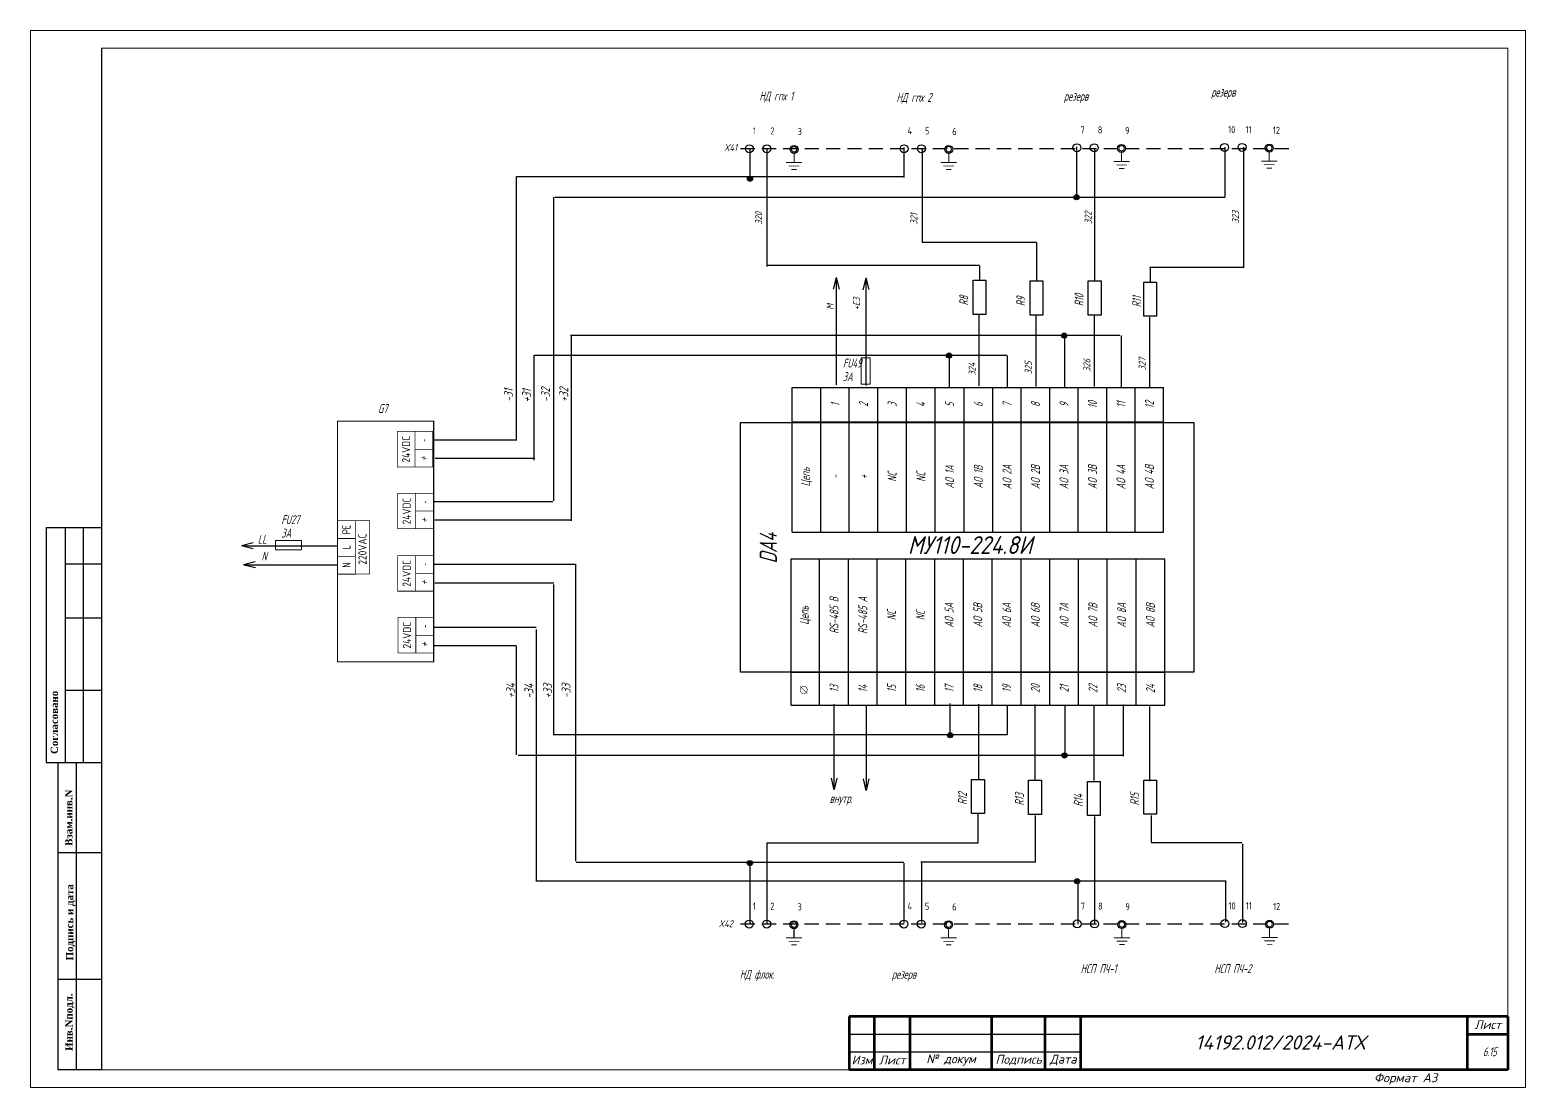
# Model space of a CAD drawing. Header units: millimetres. Extents: x 1510 to 10524, y 7125 to 13164.
# Drawn here: x 9192.5 to 9612.8, y 9092.4 to 9389.7 of the extents above; entities that cross this region are included whole.
import ezdxf
from ezdxf.enums import TextEntityAlignment as Align

# ---------------------------------------------------------------- set-up
doc = ezdxf.new("R2010")
doc.units = ezdxf.units.MM
doc.header["$LTSCALE"] = 4
doc.set_wipeout_variables(frame=1)
doc.linetypes.add('DASHED', pattern=[0.75, 0.5, -0.25])
doc.linetypes.add('SolidLine', pattern=[0])
for name, color, linetype, lineweight in [('_АК_ОФОРМЛ', 7, 'Continuous', 20), ('SHTAMP', 7, 'SolidLine', 25), ('Основеая', 5, 'Continuous', 60), ('СХЕМА', 7, 'Continuous', 25)]:
    doc.layers.add(name, color=color, linetype=linetype, lineweight=lineweight)
for name, color, linetype in [("Contact's", 104, 'Continuous'), ('LOC', 8, 'Continuous'), ('RED_2.5mm^2', 1, 'Continuous'), ('SYMS', 7, 'Continuous'), ('Вспомогательная', 1, 'Continuous'), ('Текст', 2, 'Continuous')]:
    doc.layers.add(name, color=color, linetype=linetype)
doc.styles.add('ISOCPEUR', font='isocpeui.ttf')
doc.styles.add('ISOCPEUR25.10.00', font='isocpeur.ttf', dxfattribs={"height": 2.5})
doc.styles.add('SC', font='wromrusc.shx', dxfattribs={"width": 0.8, "height": 2.5})
doc.styles.add('Simplex00.10.00', font='simplex.shx')
doc.styles.add('Simplex25.085.00', font='simplex.shx', dxfattribs={"width": 0.85, "oblique": 15, "height": 2.5})
doc.styles.add('Simplex25.085.15', font='', dxfattribs={"width": 0.85, "oblique": 15, "height": 2.5})
doc.styles.add('STYLE1', font='timesbd.ttf')
doc.styles.add('WD', font='romans.shx')
doc.styles.add('ГОСТ', font='isocpeur.ttf', dxfattribs={"oblique": 15})
doc.styles.add('Стиль мой-1', font='', dxfattribs={"width": 0.85, "oblique": 15, "height": 2.5})
doc.styles.get('Simplex25.085.15').set_extended_font_data('GOST type A')
doc.styles.get('Стиль мой-1').set_extended_font_data('GOST type A')
doc.linetypes.add('Modbus_LINE', pattern='A,7.5,-4,["Modbus",Standard,S=2.5,R=0,X=-1.5,Y=-1.25],-15', length=26.5)

# ---------------------------------------------------------------- blocks, each defined once
blk = doc.blocks.new('Формат А3')
at = {"color": 0, "linetype": 'Continuous', "const_width": 0.3}
for points in [[(-420, 297), (0, 297), (0, 0), (-420, 0)], [(-400, 5), (-400, 292), (-5, 292), (-5, 5)]]:
    blk.add_lwpolyline(points, close=True, dxfattribs=at)
at = {"color": 0, "linetype": 'Continuous', "style": 'Simplex00.10.00', "oblique": 15}
blk.add_text('Формат А3', height=2.5, dxfattribs=at).set_placement((-33.67, 2.75), align=Align.MIDDLE_CENTER)
blk = doc.blocks.new('WDDOT')
for radius in [0.72, 0.449, 0.223]:
    blk.add_circle((0, 0), radius)
blk = doc.blocks.new('VT0W02')
blk.add_circle((0, 0), 0.0699)
at = {"style": 'WD'}
for tag, p, width in [('INST', (0.062, 0.42), 0.7), ('LOC', (0.062, 0.25), 0.7), ('DESC1', (0.053, -0.385), 0.8)]:
    blk.add_attdef(tag, p, '', height=0.125, dxfattribs=dict(at, width=width))
at = {"style": 'WD', "flags": 1}
for tag, p, height in [('X4TERM01', (-0.07, 0), 0.0125), ('X4TERMDESC01', (-0.055, -0.023), 0.025), ('X2TERMDESC01', (-0.006, 0.029), 0.025), ('STRIPSEQ', (0, 0), 0.00125), ('X2TERM01', (0, 0.07), 0.0125), ('X1TERMDESC01', (0.039, -0.003), 0.025), ('X1TERM01', (0.07, 0), 0.0125), ('LINKTERM', (0, -0.002), 0.00125), ('X8TERM01', (0, -0.07), 0.0125), ('X8TERMDESC01', (0, -0.054), 0.025)]:
    blk.add_attdef(tag, p, '', height=height, dxfattribs=at)
at = {"linetype": 'Continuous', "style": 'WD'}
for tag, p, height, width, flags in [('WIRENO', (0.062, 0.094), 0.125, 0.8, 8), ('TAGSTRIP', (0.053, -0.229), 0.125, 0.9, 8), ('DESC2', (0.053, -0.541), 0.125, 0.8, 8), ('CAT', (0.213, -0.406), 0.109, 0.8, 1), ('DESC3', (0.053, -0.698), 0.125, 0.8, 8)]:
    blk.add_attdef(tag, p, '', height=height, dxfattribs=dict(at, width=width, flags=flags))
at = {"linetype": 'Continuous', "style": 'WD', "width": 0.8, "flags": 1}
blk.add_attdef('MFG', text='', height=0.109, dxfattribs=at).set_placement((0.088, -0.406), align=Align.RIGHT)
at = {"style": 'WD', "width": 0.7, "flags": 1}
blk.add_attdef('ASSYCODE', (0.062, -0.281), '', height=0.01, dxfattribs=at)
blk = doc.blocks.new('PE - заземление')
at = {"color": 0, "linetype": 'Continuous', "lineweight": -2, "const_width": 0.3}
blk.add_lwpolyline([(-0.75, -0.75, -1), (0.75, -0.75, -1)], format="xyb", close=True, dxfattribs=at)
at = {"color": 0, "linetype": 'Continuous', "lineweight": -2}
for points, const_width in [([(0, -4.5), (0, -1.5)], 0.3), ([(-2.25, -4.5), (2.25, -4.5)], 0.25), ([(-1.5, -5.46), (1.5, -5.46)], 0.25), ([(-0.75, -6.42), (0.75, -6.42)], 0.25)]:
    blk.add_lwpolyline(points, dxfattribs=dict(at, const_width=const_width))
at = {"color": 0, "linetype": 'Continuous', "lineweight": 9, "style": 'ISOCPEUR25.10.00', "oblique": 10, "width": 0.85, "flags": 9}
blk.add_attdef('ТИП', (0, 0), '', height=2.5, dxfattribs=at)
blk = doc.blocks.new('*T210')
at = {"color": 0, "linetype": 'ByBlock', "lineweight": -2, "ltscale": 0.2, "transparency": 16777216}
for p, q in [((0, 0), (0, 41.14)), ((0, 41.14), (104.95, 41.14)), ((8, 0), (8, 41.14)), ((16.08, 0), (16.08, 41.14)), ((24.16, 0), (24.16, 41.14)), ((32.24, 0), (32.24, 41.14)), ((40.32, 0), (40.32, 41.14)), ((48.4, 0), (48.4, 41.14)), ((56.48, 0), (56.48, 41.14)), ((64.56, 0), (64.56, 41.14)), ((72.64, 0), (72.64, 41.14)), ((80.72, 0), (80.72, 41.14)), ((88.8, 0), (88.8, 41.14)), ((96.87, 0), (96.87, 41.14)), ((104.95, 0), (104.95, 41.14)), ((0, 9.29), (40.32, 9.29))]:
    blk.add_line(p, q, dxfattribs=at)
at = {"color": 0, "lineweight": -2, "ltscale": 0.2, "transparency": 16777216}
for p, q in [((40.32, 9.29), (104.95, 9.29)), ((0, 0), (104.95, 0))]:
    blk.add_line(p, q, dxfattribs=at)
at = {"color": 0, "linetype": 'Continuous', "lineweight": -2, "ltscale": 0.2, "transparency": 16777216, "char_height": 2.5, "attachment_point": 5, "rotation": 90, "style": 'Simplex25.085.15'}
for s, insert, width in [('RS-485 B', (12.04, 25.21), 28.8496), ('RS-485 A', (20.12, 25.21), 28.8496), ('Цепь', (4, 25.21), 28.8496), ('NC', (28.2, 25.21), 28.8496), ('NC', (36.28, 25.21), 28.8496), ('AO 5A', (44.36, 25.21), 28.8496), ('AO 5B', (52.44, 25.21), 28.8496), ('AO 6A', (60.52, 25.21), 28.8496), ('AO 6B', (68.6, 25.21), 28.8496), ('AO 7A', (76.68, 25.21), 28.8496), ('AO 7B', (84.76, 25.21), 28.8496), ('AO 8A', (92.83, 25.21), 28.8496), ('AO 8B', (100.91, 25.21), 28.8496), ('13', (12.04, 4.64), 6.286), ('14', (20.12, 4.64), 6.286), ('15', (28.2, 4.64), 6.286), ('16', (36.28, 4.64), 6.286), ('17', (44.36, 4.64), 6.286), ('18', (52.44, 4.64), 6.286), ('19', (60.52, 4.64), 6.286), ('20', (68.6, 4.64), 6.286), ('21', (76.68, 4.64), 6.286), ('22', (84.76, 4.64), 6.286), ('23', (92.83, 4.64), 6.286), ('24', (100.91, 4.64), 6.286)]:
    blk.add_mtext(s, dxfattribs=dict(at, insert=insert, width=width))
blk = doc.blocks.new('Клеммное соединение')
at = {"linetype": 'Continuous'}
blk.add_wipeout([(0, -1), (-0.44, -0.9), (-0.6, -0.8), (-0.71, -0.7), (-0.8, -0.6), (-0.87, -0.5), (-0.92, -0.4), (-0.95, -0.3), (-0.98, -0.2), (-0.99, -0.1), (-0.99, 0), (-0.99, 0.1), (-0.98, 0.2), (-0.95, 0.3), (-0.92, 0.4), (-0.87, 0.5), (-0.8, 0.6), (-0.71, 0.7), (-0.6, 0.8), (-0.44, 0.9), (0, 1), (0.44, 0.9), (0.6, 0.8), (0.71, 0.7), (0.8, 0.6), (0.87, 0.5), (0.92, 0.4), (0.95, 0.3), (0.98, 0.2), (0.99, 0.1), (1, 0), (0.99, -0.1), (0.98, -0.2), (0.95, -0.3), (0.92, -0.4), (0.87, -0.5), (0.8, -0.6), (0.71, -0.7), (0.6, -0.8), (0.44, -0.9)], dxfattribs=at)
at = {"color": 0, "linetype": 'Continuous', "lineweight": -2, "const_width": 0.15}
blk.add_lwpolyline([(-1.06, -1.06), (1.06, 1.06)], dxfattribs=at)
blk.add_lwpolyline([(-1, 0, 1), (1, 0, 1)], format="xyb", close=True, dxfattribs=at)
blk = doc.blocks.new('*T211')
at = {"color": 0, "linetype": 'ByBlock', "lineweight": -2, "ltscale": 0.2, "transparency": 16777216}
for p, q in [((0, 0), (0, 40.67)), ((0, 40.67), (104.32, 40.67)), ((8, 0), (8, 40.67)), ((16, 0), (16, 40.67)), ((24, 0), (24, 40.67)), ((32.08, 0), (32.08, 40.67)), ((40.16, 0), (40.16, 40.67)), ((48.24, 0), (48.24, 40.67)), ((56.32, 0), (56.32, 40.67)), ((64.32, 0), (64.32, 40.67)), ((72.32, 0), (72.32, 40.67)), ((80.32, 0), (80.32, 40.67)), ((88.32, 0), (88.32, 40.67)), ((96.32, 0), (96.32, 40.67)), ((104.32, 0), (104.32, 40.67)), ((0, 31), (104.32, 31))]:
    blk.add_line(p, q, dxfattribs=at)
at = {"color": 0, "lineweight": -2, "ltscale": 0.2, "transparency": 16777216}
blk.add_line((0, 0), (104.32, 0), dxfattribs=at)
at = {"color": 0, "linetype": 'Continuous', "lineweight": -2, "ltscale": 0.2, "transparency": 16777216, "char_height": 2.5, "attachment_point": 5, "rotation": 90, "style": 'Simplex25.085.15'}
for s, insert, width in [('1', (12, 35.83), 6.6745), ('2', (20, 35.83), 6.6745), ('3', (28.04, 35.83), 6.6745), ('4', (36.12, 35.83), 6.6745), ('5', (44.2, 35.83), 6.6745), ('6', (52.28, 35.83), 6.6745), ('7', (60.32, 35.83), 6.6745), ('8', (68.32, 35.83), 6.6745), ('9', (76.32, 35.83), 6.6745), ('10', (84.32, 35.83), 6.6745), ('11', (92.32, 35.83), 6.6745), ('12', (100.32, 35.83), 6.6745), ('Цепь', (4, 15.5), 27.9958), ('NC', (28.04, 15.5), 27.9958), ('NC', (36.12, 15.5), 27.9958), ('AO 1A', (44.2, 15.5), 27.9958), ('AO 1B', (52.28, 15.5), 27.9958), ('AO 2A', (60.32, 15.5), 27.9958), ('AO 2B', (68.32, 15.5), 27.9958), ('AO 3A', (76.32, 15.5), 27.9958), ('AO 3B', (84.32, 15.5), 27.9958), ('AO 4A', (92.32, 15.5), 27.9958), ('AO 4B', (100.32, 15.5), 27.9958), ('-', (12, 15.5), 27.9958), ('+', (20, 15.5), 27.9958)]:
    blk.add_mtext(s, dxfattribs=dict(at, insert=insert, width=width))
blk = doc.blocks.new('PS4x145')
at = {"color": 0, "linetype": 'Continuous', "lineweight": -2}
for points, const_width in [([(-2.5, 0), (65.12, 0), (65.12, -27), (-2.5, -27)], 0.3), ([(22.15, 0), (27.15, 0), (27.15, -5), (22.15, -5)], 0.2), ([(27.15, 0), (32.15, 0), (32.15, -5), (27.15, -5)], 0.2), ([(32.2, 0), (37.2, 0), (37.2, -5), (32.2, -5)], 0.2), ([(22.2, -5), (37.2, -5), (37.2, -9), (22.2, -9)], 0.2), ([(52.25, -16.76), (62.25, -16.76), (62.25, -21.76), (52.25, -21.76)], 0.2), ([(0, -17), (10, -17), (10, -22), (0, -22)], 0.2), ([(17.38, -16.92), (27.38, -16.92), (27.38, -21.92), (17.38, -21.92)], 0.2), ([(34.9, -16.92), (44.9, -16.92), (44.9, -21.92), (34.9, -21.92)], 0.2), ([(0, -22), (5, -22), (5, -27), (0, -27)], 0.2), ([(5, -22), (10, -22), (10, -27), (5, -27)], 0.2), ([(17.38, -21.92), (22.38, -21.92), (22.38, -26.92), (17.38, -26.92)], 0.2), ([(22.38, -21.92), (27.38, -21.92), (27.38, -26.92), (22.38, -26.92)], 0.2), ([(34.9, -21.92), (39.9, -21.92), (39.9, -26.92), (34.9, -26.92)], 0.2), ([(39.9, -21.92), (44.9, -21.92), (44.9, -26.92), (39.9, -26.92)], 0.2), ([(52.25, -21.76), (57.25, -21.76), (57.25, -26.76), (52.25, -26.76)], 0.2), ([(57.25, -21.76), (62.25, -21.76), (62.25, -26.76), (57.25, -26.76)], 0.2)]:
    blk.add_lwpolyline(points, close=True, dxfattribs=dict(at, const_width=const_width))
at = {"color": 0, "linetype": 'Continuous', "lineweight": 9, "style": 'SC', "oblique": 15, "width": 0.85}
for s, p in [('+', (2.3, -24.5)), ('-', (7.3, -24.5)), ('+', (19.68, -24.42)), ('-', (24.68, -24.42)), ('+', (37.2, -24.42)), ('-', (42.2, -24.42)), ('+', (54.55, -24.26)), ('-', (59.55, -24.26))]:
    blk.add_text(s, height=2, dxfattribs=at).set_placement(p, align=Align.MIDDLE)
at = {"color": 0, "linetype": 'Continuous', "lineweight": -2, "style": 'Simplex25.085.00', "oblique": 10, "width": 0.8, "flags": 4}
blk.add_attdef('ЭЛЕМЕНТ', text='', height=2.5, dxfattribs=at).set_placement((39.01, -2.5), align=Align.MIDDLE_LEFT)
at = {"color": 0, "linetype": 'Continuous', "lineweight": 9, "style": 'ISOCPEUR25.10.00', "oblique": 10, "width": 0.85, "flags": 5}
blk.add_attdef('ТИП', text='', height=2.5, dxfattribs=at).set_placement((44.2, -2.5), align=Align.MIDDLE_LEFT)
at = {"color": 0, "linetype": 'Continuous', "lineweight": 9, "style": 'Simplex25.085.00', "width": 0.8}
for tag, flags, p in [('#(IN/VAC)', 8, (29.2, -7)), ('#(OUT/VDC)', 4, (5, -19.5)), ('#(OUT/VDC)', 4, (22.38, -19.42)), ('#(OUT/VDC)', 4, (39.9, -19.42)), ('#(OUT/VDC)', 4, (57.25, -19.26))]:
    blk.add_attdef(tag, text='', height=2.3, dxfattribs=dict(at, flags=flags)).set_placement(p, align=Align.MIDDLE)
at = {"color": 0, "linetype": 'Continuous', "lineweight": -2, "style": 'Simplex25.085.00', "width": 0.8, "flags": 4}
for p in [(5, -13.5), (22.38, -13.42), (39.9, -13.42), (57.25, -13.26)]:
    blk.add_attdef('#(A/VA)', text='', height=2.5, dxfattribs=at).set_placement(p, align=Align.MIDDLE)
at = {"layer": "Contact's", "linetype": 'Continuous', "lineweight": 9, "style": 'Simplex00.10.00', "width": 0.7, "flags": 8}
for tag, p in [('#(7/L)', (24.7, -2.5)), ('#(9/N)', (29.7, -2.5)), ('#(5/PE)', (34.7, -2.5))]:
    blk.add_attdef(tag, text='', height=2.3, dxfattribs=at).set_placement(p, align=Align.MIDDLE)

msp = doc.modelspace()

# ---------------------------------------------------------------- linework, layer by layer
at = {"linetype": 'DASHED', "ltscale": 2}
for p, q in [((9392.16, 9356.3), (9546.28, 9356.3)), ((9392.12, 9138.47), (9546.16, 9138.47))]:
    msp.add_line(p, q, dxfattribs=at)
at = {"color": 1, "ltscale": 0.2}
for p, q in [((9491.62, 9356.35), (9491.62, 9319.12)), ((9438.11, 9348.35), (9329.27, 9348.35)), ((9528.3, 9342.62), (9339.96, 9342.62)), ((9475.29, 9329.93), (9443.14, 9329.93)), ((9475.24, 9329.95), (9475.24, 9319.12)), ((9459.3, 9323.5), (9399.51, 9323.5)), ((9459.23, 9323.34), (9459.23, 9319.33)), ((9533.38, 9322.92), (9507.02, 9322.92)), ((9507.19, 9322.68), (9507.19, 9318.82)), ((9498.73, 9303.76), (9344.34, 9303.76)), ((9483.13, 9303.67), (9483.13, 9289.24)), ((9499.09, 9303.8), (9499.09, 9289.17)), ((9467.05, 9298.19), (9334.21, 9298.19)), ((9329.23, 9274.44), (9306.17, 9274.44)), ((9334.32, 9269.23), (9306.4, 9269.23)), ((9339.42, 9257.08), (9306.01, 9257.08)), ((9344.51, 9251.88), (9306.24, 9251.88)), ((9346, 9239.47), (9306.03, 9239.47)), ((9339.67, 9234.26), (9306.26, 9234.26)), ((9334.72, 9221.79), (9305.93, 9221.79)), ((9329.11, 9216.59), (9306.16, 9216.59)), ((9467.06, 9191.62), (9339.47, 9191.62)), ((9499.56, 9185.79), (9329.64, 9185.79)), ((9458.85, 9161.2), (9399.56, 9161.2)), ((9532.95, 9161.3), (9507.54, 9161.3)), ((9438.05, 9155.74), (9345.92, 9155.74)), ((9475.09, 9155.79), (9442.79, 9155.79)), ((9528.37, 9150.45), (9334.68, 9150.45))]:
    msp.add_line(p, q, dxfattribs=at)
at = {"lineweight": 30}
for p, q in [((9197.09, 9249.83), (9212.56, 9249.83)), ((9197.09, 9249.83), (9197.09, 9183.82)), ((9202.41, 9249.83), (9202.41, 9183.82)), ((9207.49, 9249.83), (9207.49, 9183.82)), ((9202.41, 9239.67), (9212.56, 9239.67)), ((9202.41, 9224.44), (9212.56, 9224.44)), ((9202.41, 9204.13), (9212.56, 9204.13)), ((9197.09, 9183.82), (9212.56, 9183.82)), ((9200.48, 9097.51), (9200.48, 9183.82)), ((9205.56, 9097.51), (9205.56, 9183.82)), ((9212.67, 9158.44), (9200.48, 9158.44)), ((9212.67, 9122.9), (9200.48, 9122.9))]:
    msp.add_line(p, q, dxfattribs=at)
at = {"linetype": 'Continuous', "ltscale": 0.6}
for points in [[(9457.45, 9319.33), (9461.02, 9319.33), (9461.02, 9309.75), (9457.45, 9309.75)], [(9473.46, 9319.12), (9477.02, 9319.12), (9477.02, 9309.54), (9473.46, 9309.54)], [(9489.84, 9319.13), (9493.41, 9319.13), (9493.41, 9309.54), (9489.84, 9309.54)], [(9505.41, 9318.83), (9508.98, 9318.83), (9508.98, 9309.24), (9505.41, 9309.24)], [(9457.07, 9179.06), (9460.64, 9179.06), (9460.64, 9169.48), (9457.07, 9169.48)], [(9473.08, 9178.85), (9476.65, 9178.85), (9476.65, 9169.27), (9473.08, 9169.27)], [(9489.6, 9178.52), (9493.17, 9178.52), (9493.17, 9168.94), (9489.6, 9168.94)], [(9505.45, 9178.86), (9509.02, 9178.86), (9509.02, 9169.28), (9505.45, 9169.28)]]:
    msp.add_lwpolyline(points, close=True, dxfattribs=at)
at = {"ltscale": 0.2}
msp.add_lwpolyline([(9392.11, 9279.32), (9519.44, 9279.32), (9519.44, 9209.19), (9392.11, 9209.19)], close=True, dxfattribs=at)
at = {"linetype": 'Continuous', "lineweight": -2}
msp.add_lwpolyline([(9212.67, 9200.84), (9212.67, 9161.84)], dxfattribs=at)
at = {"lineweight": 30}
msp.add_lwpolyline([(9212.67, 9097.51), (9200.48, 9097.51)], dxfattribs=at)
at = {"layer": 'RED_2.5mm^2', "linetype": 'Continuous', "ltscale": 0.2}
for p, q in [((9394.82, 9347.73), (9394.82, 9356.12)), ((9399.56, 9356.16), (9399.56, 9323.23)), ((9438.09, 9348.18), (9438.09, 9356.58)), ((9443.19, 9356.07), (9443.19, 9329.99)), ((9486.63, 9342.84), (9486.63, 9356.86)), ((9528.33, 9342.84), (9528.33, 9356.72)), ((9533.51, 9322.8), (9533.51, 9356.69)), ((9329.17, 9274.3), (9329.17, 9348.45)), ((9339.66, 9257.37), (9339.66, 9342.69)), ((9419.05, 9319.25), (9419.05, 9289.9)), ((9427.37, 9319.57), (9427.37, 9289.75)), ((9459.19, 9289.66), (9459.19, 9309.51)), ((9475.2, 9289.45), (9475.2, 9309.3)), ((9491.58, 9289.45), (9491.58, 9309.3)), ((9507.15, 9289.15), (9507.15, 9309)), ((9344.63, 9251.73), (9344.63, 9303.78)), ((9334.15, 9268.79), (9334.15, 9298.28)), ((9450.77, 9298.13), (9450.77, 9289.18)), ((9467.01, 9298.13), (9467.01, 9289.37)), ((9252.62, 9244.73), (9278.85, 9244.73)), ((9252.71, 9239.42), (9279.05, 9239.42)), ((9345.91, 9156.09), (9345.91, 9239.44)), ((9339.66, 9191.6), (9339.66, 9233.86)), ((9334.79, 9150.58), (9334.79, 9221.17)), ((9329.17, 9185.99), (9329.17, 9216.66)), ((9451.01, 9191.61), (9451.01, 9200.38)), ((9459.11, 9179.16), (9459.11, 9200.2)), ((9467.02, 9200.01), (9467.02, 9191.61)), ((9474.95, 9179.09), (9474.95, 9200.13)), ((9483.2, 9199.8), (9483.2, 9185.68)), ((9491.49, 9178.74), (9491.49, 9199.73)), ((9499.74, 9185.63), (9499.74, 9200.09)), ((9507.11, 9178.6), (9507.11, 9199.58)), ((9458.87, 9161.19), (9458.87, 9169.51)), ((9475.02, 9155.77), (9475.02, 9168.95)), ((9491.6, 9168.65), (9491.6, 9138.59)), ((9507.45, 9168.96), (9507.45, 9161.43)), ((9399.5, 9161.24), (9399.5, 9138.32)), ((9533.16, 9161.02), (9533.16, 9138.85)), ((9394.78, 9155.65), (9394.78, 9138.29)), ((9438.06, 9155.6), (9438.06, 9138.75)), ((9442.94, 9155.69), (9442.94, 9138.84)), ((9486.89, 9150.43), (9486.89, 9138.37)), ((9528.47, 9138.95), (9528.47, 9150.71))]:
    msp.add_line(p, q, dxfattribs=at)
at = {"layer": 'RED_2.5mm^2', "color": 6, "linetype": 'Modbus_LINE', "ltscale": 40}
for p, q in [((9418.48, 9176.96), (9418.48, 9200.27)), ((9427.54, 9176.77), (9427.54, 9199.8))]:
    msp.add_line(p, q, dxfattribs=at)
at = {"layer": 'SYMS', "linetype": 'Continuous', "ltscale": 0.2}
for p, q in [((9419.01, 9320.08), (9418.21, 9316.82)), ((9419.04, 9320.12), (9419.85, 9316.85)), ((9427.32, 9319.94), (9426.52, 9316.67)), ((9427.36, 9319.97), (9428.17, 9316.7)), ((9251.92, 9244.8), (9255.19, 9245.62)), ((9251.96, 9244.77), (9255.23, 9243.97)), ((9252.55, 9239.46), (9255.82, 9240.27)), ((9252.59, 9239.42), (9255.85, 9238.63))]:
    msp.add_line(p, q, dxfattribs=at)
at = {"layer": 'SYMS', "color": 6, "linetype": 'Continuous', "ltscale": 0.2}
for p, q in [((9418.46, 9176.17), (9417.65, 9179.45)), ((9418.5, 9176.21), (9419.3, 9179.48)), ((9427.48, 9175.94), (9426.67, 9179.22)), ((9427.51, 9175.98), (9428.31, 9179.25))]:
    msp.add_line(p, q, dxfattribs=at)
at = {"layer": 'Вспомогательная', "color": 7}
for p, q in [((9422.67, 9107.51), (9487.67, 9107.51)), ((9422.67, 9102.51), (9487.67, 9102.51)), ((9422.67, 9097.51), (9487.67, 9097.51))]:
    msp.add_line(p, q, dxfattribs=at)
at = {"layer": 'Основеая', "color": 7}
for p, q in [((9422.67, 9112.51), (9422.67, 9097.51)), ((9607.67, 9112.51), (9422.67, 9112.51)), ((9429.67, 9112.51), (9429.67, 9097.51)), ((9439.67, 9112.51), (9439.67, 9097.51)), ((9462.67, 9112.51), (9462.67, 9097.51)), ((9477.67, 9112.51), (9477.67, 9097.51)), ((9487.67, 9112.51), (9487.67, 9097.51)), ((9596.23, 9112.51), (9596.23, 9097.51)), ((9607.67, 9112.51), (9607.67, 9097.51)), ((9596.23, 9107.51), (9607.67, 9107.51)), ((9607.67, 9097.51), (9422.67, 9097.51))]:
    msp.add_line(p, q, dxfattribs=at)
at = {"layer": 'СХЕМА', "color": 7, "linetype": 'Continuous', "lineweight": 20, "ltscale": 30}
for points in [[(9425.99, 9297.49), (9428.56, 9297.49), (9428.56, 9290.17), (9425.99, 9290.17)], [(9268.81, 9246.2), (9268.81, 9243.62), (9261.49, 9243.62), (9261.49, 9246.2)]]:
    msp.add_lwpolyline(points, close=True, dxfattribs=at)

# ---------------------------------------------------------------- block references
for name, p in [('Формат А3', (9612.67, 9092.51)), ('PE - заземление', (9407.19, 9356.89)), ('PE - заземление', (9450.62, 9356.89)), ('PE - заземление', (9499.17, 9357.17)), ('PE - заземление', (9540.68, 9357.26)), ('*T211', (9406.68, 9248.53)), ('*T210', (9406.37, 9199.94)), ('PE - заземление', (9407.16, 9139.06)), ('PE - заземление', (9450.59, 9139.06)), ('PE - заземление', (9499.26, 9139.1)), ('PE - заземление', (9540.77, 9139.18))]:
    msp.add_blockref(name, p)
at = {"linetype": 'Continuous', "ltscale": 0.2}
ref = msp.add_blockref('PS4x145', (9278.93, 9214.6), dxfattribs=dict(at, rotation=90))
ref.add_attrib('#(IN/VAC)', '220VAC', dxfattribs={"color": 0, "linetype": 'Continuous', "lineweight": 9, "height": 2.3, "rotation": 90, "style": 'Simplex25.085.00', "width": 0.8, "flags": 8}).set_placement((9285.93, 9243.8), align=Align.MIDDLE)
ref.add_attrib('#(7/L)', 'N', dxfattribs={"layer": "Contact's", "linetype": 'Continuous', "lineweight": 9, "height": 2.3, "rotation": 90, "style": 'Simplex00.10.00', "width": 0.7, "flags": 8}).set_placement((9281.43, 9239.3), align=Align.MIDDLE)
ref.add_attrib('#(9/N)', 'L', dxfattribs={"layer": "Contact's", "linetype": 'Continuous', "lineweight": 9, "height": 2.3, "rotation": 90, "style": 'Simplex00.10.00', "width": 0.7, "flags": 8}).set_placement((9281.43, 9244.3), align=Align.MIDDLE)
ref.add_attrib('#(5/PE)', 'PE', dxfattribs={"layer": "Contact's", "linetype": 'Continuous', "lineweight": 9, "height": 2.3, "rotation": 90, "style": 'Simplex00.10.00', "width": 0.7, "flags": 8}).set_placement((9281.43, 9249.3), align=Align.MIDDLE)
ref.add_attrib('#(OUT/VDC)', '24VDC', dxfattribs={"color": 0, "linetype": 'Continuous', "lineweight": 9, "height": 2.3, "rotation": 90, "style": 'Simplex25.085.00', "width": 0.8, "flags": 4}).set_placement((9298.43, 9219.6), align=Align.MIDDLE)
ref.add_attrib('#(OUT/VDC)', '24VDC', dxfattribs={"color": 0, "linetype": 'Continuous', "lineweight": 9, "height": 2.3, "rotation": 90, "style": 'Simplex25.085.00', "width": 0.8, "flags": 4}).set_placement((9298.35, 9236.98), align=Align.MIDDLE)
ref.add_attrib('#(OUT/VDC)', '24VDC', dxfattribs={"color": 0, "linetype": 'Continuous', "lineweight": 9, "height": 2.3, "rotation": 90, "style": 'Simplex25.085.00', "width": 0.8, "flags": 4}).set_placement((9298.35, 9254.5), align=Align.MIDDLE)
ref.add_attrib('#(OUT/VDC)', '24VDC', dxfattribs={"color": 0, "linetype": 'Continuous', "lineweight": 9, "height": 2.3, "rotation": 90, "style": 'Simplex25.085.00', "width": 0.8, "flags": 4}).set_placement((9298.18, 9271.85), align=Align.MIDDLE)
at = {"layer": 'SYMS', "linetype": 'Continuous', "ltscale": 0.2}
ref = msp.add_blockref('VT0W02', (9394.64, 9356.28), dxfattribs=dict(at, xscale=16, yscale=16, zscale=16))
ref.add_attrib('LOC', '1', (9395.64, 9360.28), dxfattribs={"layer": 'LOC', "height": 2, "style": 'WD', "width": 0.7})
ref = msp.add_blockref('VT0W02', (9399.53, 9356.28), dxfattribs=dict(at, xscale=16, yscale=16, zscale=16))
ref.add_attrib('LOC', '2', (9400.53, 9360.28), dxfattribs={"layer": 'LOC', "height": 2, "style": 'WD', "width": 0.7})
ref = msp.add_blockref('VT0W02', (9407.19, 9356.1), dxfattribs=dict(at, xscale=16, yscale=16, zscale=16))
ref.add_attrib('LOC', '3', (9408.19, 9360.1), dxfattribs={"layer": 'LOC', "height": 2, "style": 'WD', "width": 0.7})
ref = msp.add_blockref('VT0W02', (9438.07, 9356.28), dxfattribs=dict(at, xscale=16, yscale=16, zscale=16))
ref.add_attrib('LOC', '4', (9439.07, 9360.28), dxfattribs={"layer": 'LOC', "height": 2, "style": 'WD', "width": 0.7})
ref = msp.add_blockref('VT0W02', (9442.96, 9356.28), dxfattribs=dict(at, xscale=16, yscale=16, zscale=16))
ref.add_attrib('LOC', '5', (9443.96, 9360.28), dxfattribs={"layer": 'LOC', "height": 2, "style": 'WD', "width": 0.7})
ref = msp.add_blockref('VT0W02', (9450.62, 9356.1), dxfattribs=dict(at, xscale=16, yscale=16, zscale=16))
ref.add_attrib('LOC', '6', (9451.62, 9360.1), dxfattribs={"layer": 'LOC', "height": 2, "style": 'WD', "width": 0.7})
ref = msp.add_blockref('VT0W02', (9486.62, 9356.56), dxfattribs=dict(at, xscale=16, yscale=16, zscale=16))
ref.add_attrib('LOC', '7', (9487.62, 9360.56), dxfattribs={"layer": 'LOC', "height": 2, "style": 'WD', "width": 0.7})
ref = msp.add_blockref('VT0W02', (9491.51, 9356.56), dxfattribs=dict(at, xscale=16, yscale=16, zscale=16))
ref.add_attrib('LOC', '8', (9492.51, 9360.56), dxfattribs={"layer": 'LOC', "height": 2, "style": 'WD', "width": 0.7})
ref = msp.add_blockref('VT0W02', (9499.17, 9356.38), dxfattribs=dict(at, xscale=16, yscale=16, zscale=16))
ref.add_attrib('LOC', '9', (9500.17, 9360.38), dxfattribs={"layer": 'LOC', "height": 2, "style": 'WD', "width": 0.7})
ref = msp.add_blockref('VT0W02', (9528.13, 9356.65), dxfattribs=dict(at, xscale=16, yscale=16, zscale=16))
ref.add_attrib('LOC', '10', (9529.13, 9360.65), dxfattribs={"layer": 'LOC', "height": 2, "style": 'WD', "width": 0.7})
ref = msp.add_blockref('VT0W02', (9533.02, 9356.65), dxfattribs=dict(at, xscale=16, yscale=16, zscale=16))
ref.add_attrib('LOC', '11', (9534.02, 9360.65), dxfattribs={"layer": 'LOC', "height": 2, "style": 'WD', "width": 0.7})
ref = msp.add_blockref('VT0W02', (9540.68, 9356.46), dxfattribs=dict(at, xscale=16, yscale=16, zscale=16))
ref.add_attrib('LOC', '12', (9541.68, 9360.46), dxfattribs={"layer": 'LOC', "height": 2, "style": 'WD', "width": 0.7})
for p, rotation in [((9394.8, 9347.84), 180), ((9486.55, 9342.66), 180), ((9483.06, 9303.77), 180), ((9450.71, 9298.18), 180), ((9451.04, 9191.49), 90), ((9483.17, 9185.83), 90), ((9394.77, 9155.56), 180), ((9486.7, 9150.46), 90)]:
    msp.add_blockref('WDDOT', p, dxfattribs=dict(at, rotation=rotation))
ref = msp.add_blockref('VT0W02', (9394.61, 9138.45), dxfattribs=dict(at, xscale=16, yscale=16, zscale=16))
ref.add_attrib('LOC', '1', (9395.61, 9142.45), dxfattribs={"layer": 'LOC', "height": 2, "style": 'WD', "width": 0.7})
ref = msp.add_blockref('VT0W02', (9399.5, 9138.45), dxfattribs=dict(at, xscale=16, yscale=16, zscale=16))
ref.add_attrib('LOC', '2', (9400.5, 9142.45), dxfattribs={"layer": 'LOC', "height": 2, "style": 'WD', "width": 0.7})
ref = msp.add_blockref('VT0W02', (9407.16, 9138.26), dxfattribs=dict(at, xscale=16, yscale=16, zscale=16))
ref.add_attrib('LOC', '3', (9408.16, 9142.26), dxfattribs={"layer": 'LOC', "height": 2, "style": 'WD', "width": 0.7})
ref = msp.add_blockref('VT0W02', (9438.04, 9138.45), dxfattribs=dict(at, xscale=16, yscale=16, zscale=16))
ref.add_attrib('LOC', '4', (9439.04, 9142.45), dxfattribs={"layer": 'LOC', "height": 2, "style": 'WD', "width": 0.7})
ref = msp.add_blockref('VT0W02', (9442.93, 9138.45), dxfattribs=dict(at, xscale=16, yscale=16, zscale=16))
ref.add_attrib('LOC', '5', (9443.93, 9142.45), dxfattribs={"layer": 'LOC', "height": 2, "style": 'WD', "width": 0.7})
ref = msp.add_blockref('VT0W02', (9450.59, 9138.26), dxfattribs=dict(at, xscale=16, yscale=16, zscale=16))
ref.add_attrib('LOC', '6', (9451.59, 9142.26), dxfattribs={"layer": 'LOC', "height": 2, "style": 'WD', "width": 0.7})
ref = msp.add_blockref('VT0W02', (9486.71, 9138.49), dxfattribs=dict(at, xscale=16, yscale=16, zscale=16))
ref.add_attrib('LOC', '7', (9487.71, 9142.49), dxfattribs={"layer": 'LOC', "height": 2, "style": 'WD', "width": 0.7})
ref = msp.add_blockref('VT0W02', (9491.6, 9138.49), dxfattribs=dict(at, xscale=16, yscale=16, zscale=16))
ref.add_attrib('LOC', '8', (9492.6, 9142.49), dxfattribs={"layer": 'LOC', "height": 2, "style": 'WD', "width": 0.7})
ref = msp.add_blockref('VT0W02', (9499.26, 9138.3), dxfattribs=dict(at, xscale=16, yscale=16, zscale=16))
ref.add_attrib('LOC', '9', (9500.26, 9142.3), dxfattribs={"layer": 'LOC', "height": 2, "style": 'WD', "width": 0.7})
ref = msp.add_blockref('VT0W02', (9528.22, 9138.57), dxfattribs=dict(at, xscale=16, yscale=16, zscale=16))
ref.add_attrib('LOC', '10', (9529.22, 9142.57), dxfattribs={"layer": 'LOC', "height": 2, "style": 'WD', "width": 0.7})
ref = msp.add_blockref('VT0W02', (9533.11, 9138.57), dxfattribs=dict(at, xscale=16, yscale=16, zscale=16))
ref.add_attrib('LOC', '11', (9534.11, 9142.57), dxfattribs={"layer": 'LOC', "height": 2, "style": 'WD', "width": 0.7})
ref = msp.add_blockref('VT0W02', (9540.77, 9138.39), dxfattribs=dict(at, xscale=16, yscale=16, zscale=16))
ref.add_attrib('LOC', '12', (9541.77, 9142.39), dxfattribs={"layer": 'LOC', "height": 2, "style": 'WD', "width": 0.7})

# ---------------------------------------------------------------- texts
at = {"style": 'Simplex25.085.15', "oblique": 15}
for s, height, width, p in [('резерв', 2.5, 0.85, (9524.36, 9370.92)), ('НД гпх 1', 2.5, 0.85, (9397.42, 9369.84)), ('НД гпх 2', 2.5, 0.85, (9435.95, 9369.44)), ('резерв', 2.5, 0.85, (9482.98, 9369.77)), ('X41', 1.961, 1.083459, (9387.49, 9355.62)), ('FU49', 2.5, 0.85, (9420.9, 9294.79)), ('3А', 2.5, 0.85, (9420.88, 9291.01)), ('G7', 2.5, 0.85, (9290.32, 9282.02)), ('FU27', 2.5, 0.85, (9263.14, 9250.82)), ('3А', 2.5, 0.85, (9263.12, 9247.04)), ('внутр.', 2.5, 0.85, (9417.18, 9172.49)), ('X42', 1.961, 1.083459, (9385.99, 9137.57)), ('НД флок.', 2.5, 0.85, (9391.93, 9123.07)), ('резерв', 2.5, 0.85, (9434.63, 9123.06)), ('НСП ПЧ-1', 2.5, 0.85, (9487.68, 9124.68)), ('НСП ПЧ-2', 2.5, 0.85, (9525.24, 9124.67))]:
    msp.add_text(s, height=height, dxfattribs=dict(at, width=width)).set_placement(p)
for s, height, width, p in [('323', 1.961, 1.083459, (9532.19, 9335.28)), ('320', 1.961, 1.083459, (9398.2, 9334.93)), ('321', 1.961, 1.083459, (9441.81, 9334.93)), ('322', 1.961, 1.083459, (9490.78, 9335.11)), ('+E3', 1.961, 1.083459, (9425.71, 9310.88)), ('M', 1.96, 1.083459, (9418.3, 9311.01)), ('326', 1.961, 1.083459, (9490.43, 9293.61)), ('327', 1.961, 1.083459, (9505.95, 9294.02)), ('324', 1.961, 1.083459, (9458.15, 9292.52)), ('325', 1.961, 1.083459, (9473.95, 9292.93)), ('DA4', 4.83, 0.879985, (9402.36, 9239.74))]:
    msp.add_text(s, height=height, rotation=90, dxfattribs=dict(at, width=width)).set_placement(p)
at = {"color": 7, "style": 'Simplex25.085.15', "oblique": 15, "width": 1.083459}
msp.add_text('МУ110-224.8И', height=5, dxfattribs=at).set_placement((9439.15, 9242.43))
at = {"color": 0, "lineweight": 25, "ltscale": 0.5, "style": 'STYLE1', "oblique": 1}
for s, height, p in [('Согласовано', 2.0309, (9200.38, 9186.2)), ('Взам.инв.N', 2.031, (9204.46, 9160.39)), ('Подпись и дата', 2.0309, (9204.69, 9128.22)), ('Инв.Nподл.', 2.031, (9204.49, 9102.79))]:
    msp.add_text(s, height=height, rotation=90, dxfattribs=at).set_placement(p)
at = {"color": 7, "lineweight": 25, "insert": (9600.71, 9103.82), "char_height": 2.5, "attachment_point": 1, "style": 'Стиль мой-1'}
msp.add_mtext_dynamic_manual_height_columns('6.15', width=5.3031, gutter_width=12.5, heights=[2.85], dxfattribs=at)
at = {"layer": '_АК_ОФОРМЛ', "color": 7, "char_height": 2.5, "width": 4.127, "attachment_point": 5, "style": 'Simplex25.085.15'}
for s, insert in [('LL', (9257.75, 9246.55)), ('N', (9258.3, 9241.82))]:
    msp.add_mtext(s, dxfattribs=dict(at, insert=insert))
at = {"layer": 'SHTAMP', "color": 0, "style": 'ISOCPEUR'}
msp.add_text('14192.012/2024-АТХ', height=4, dxfattribs=at).set_placement((9543.75, 9103.17), align=Align.CENTER)
at = {"layer": 'SYMS', "linetype": 'Continuous', "char_height": 2.5, "attachment_point": 1, "rotation": 90}
for s, insert, width in [('{\\fGOST type A|b0|i0|c0|p34;\\Q15;\\W0.85;\\C7;R\\fGOST type A|b0|i0|c204|p34;8}', (9453.61, 9312.24), 5.071), ('{\\fGOST type A|b0|i0|c0|p34;\\Q15;\\W0.85;\\C7;R\\fGOST type A|b0|i0|c204|p34;9}', (9469.61, 9312.03), 5.071), ('{\\fGOST type A|b0|i0|c0|p34;\\Q15;\\W0.85;\\C7;R1\\fGOST type A|b0|i0|c204|p34;0}', (9486, 9312.03), 5.071), ('{\\fGOST type A|b0|i0|c0|p34;\\Q15;\\W0.85;\\C7;R1\\fGOST type A|b0|i0|c204|p34;1}', (9502.17, 9311.72), 5.071), ('{\\Fsimplex|c204;\\Q15;\\W0.75;\\C0;-31}', (9325.68, 9285.14), 8.5407), ('{\\Fsimplex|c204;\\Q15;\\W0.75;\\C0;+31}', (9330.79, 9285.04), 8.5407), ('{\\Fsimplex|c204;\\Q15;\\W0.75;\\C0;-32}', (9336.07, 9285.09), 8.5407), ('{\\Fsimplex|c204;\\Q15;\\W0.75;\\C0;+32}', (9341.23, 9285.13), 8.5407), ('{\\Fsimplex|c204;\\Q15;\\W0.75;\\C0;+34}', (9326.33, 9201.9), 8.5407), ('{\\Fsimplex|c204;\\Q15;\\W0.75;\\C0;-34}', (9331.44, 9201.8), 8.5407), ('{\\Fsimplex|c204;\\Q15;\\W0.75;\\C0;+33}', (9336.72, 9201.85), 8.5407), ('{\\Fsimplex|c204;\\Q15;\\W0.75;\\C0;-33}', (9341.87, 9201.89), 8.5407), ('{\\fGOST type A|b0|i0|c0|p34;\\Q15;\\W0.85;\\C7;R\\fGOST type A|b0|i0|c204|p34;12}', (9453.23, 9171.97), 5.071), ('{\\fGOST type A|b0|i0|c0|p34;\\Q15;\\W0.85;\\C7;R\\fGOST type A|b0|i0|c204|p34;13}', (9469.24, 9171.76), 5.071), ('{\\fGOST type A|b0|i0|c0|p34;\\Q15;\\W0.85;\\C7;R\\fGOST type A|b0|i0|c204|p34;15}', (9501.61, 9171.77), 5.071), ('{\\fGOST type A|b0|i0|c0|p34;\\Q15;\\W0.85;\\C7;R\\fGOST type A|b0|i0|c204|p34;14}', (9485.76, 9171.43), 5.071)]:
    msp.add_mtext(s, dxfattribs=dict(at, insert=insert, width=width))
at = {"layer": 'Текст', "color": 7, "char_height": 2.5, "style": 'ГОСТ'}
for s, insert, width, attachment_point in [('{\\fISOCPEUR|b0|i0|c204|p34;Лист}', (9605.84, 9110.18), 11.4585, 6), ('{\\fISOCPEUR|b0|i0|c204|p34;Изм}', (9426.27, 9100.24), 7, 5), ('{\\fISOCPEUR|b0|i0|c204|p34;Лист}', (9434.77, 9100.24), 10, 5), ('{\\fISOCPEUR|b0|i0|c204|p34;№ докум}', (9451.27, 9100.24), 23, 5), ('{\\fISOCPEUR|b0|i0|c204|p34;Подпись}', (9470.27, 9100.24), 15, 5), ('{\\fISOCPEUR|b0|i0|c204|p34;Дата}', (9482.77, 9100.24), 10, 5)]:
    msp.add_mtext(s, dxfattribs=dict(at, insert=insert, width=width, attachment_point=attachment_point))

# ---------------------------------------------------------------- next in the draw order: block references
at = {"rotation": 90}
msp.add_blockref('Клеммное соединение', (9409.89, 9204.22), dxfattribs=at)

doc.saveas('drawing.dxf')
